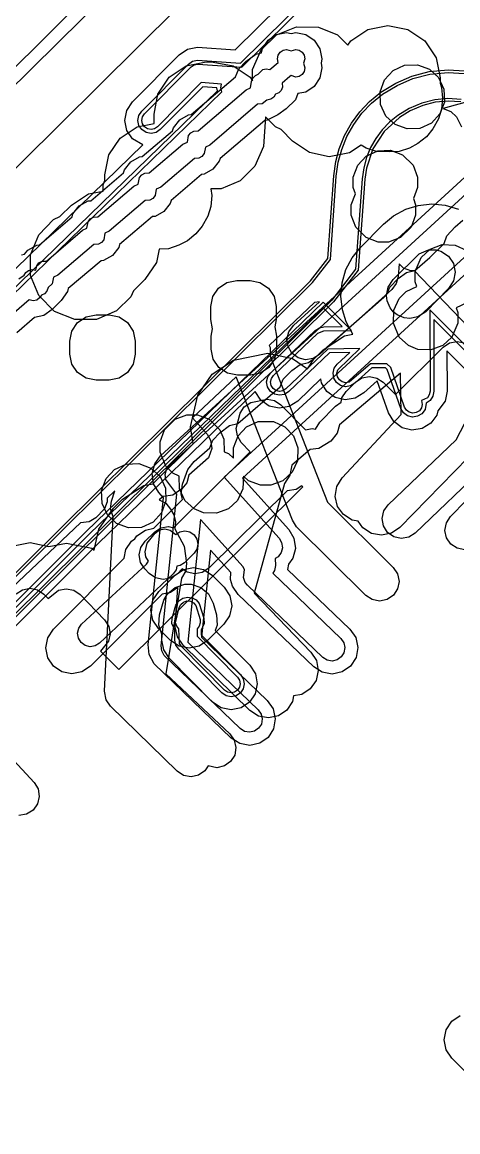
# Model space of a CAD drawing. Header units: metres. Extents: x -2677 to -840, y 169 to 1487.
# Drawn here: x -1845.4 to -1812.1, y 1176.5 to 1261.4 of the extents above; entities that cross this region are included whole.
import ezdxf

# ---------------------------------------------------------------- set-up
doc = ezdxf.new("R2010")
doc.units = ezdxf.units.M
doc.layers.add('AI_GREENING_EXCLUSIONS', color=1, linetype='Continuous')

msp = doc.modelspace()

# ---------------------------------------------------------------- linework, layer by layer
at = {"layer": 'AI_GREENING_EXCLUSIONS'}
for points in [[(-1849.848, 1238.797), (-1836.204, 1252.045), (-1836.991, 1252.502), (-1837.427, 1253.149), (-1837.583, 1253.914), (-1837.434, 1254.68), (-1837.004, 1255.331), (-1833.431, 1258.935), (-1832.785, 1259.371), (-1832.02, 1259.527), (-1829.131, 1259.32), (-1810.391, 1277.81)], [(-1849.143, 1238.088), (-1830.505, 1256.184), (-1830.55, 1256.417), (-1831.625, 1256.496), (-1834.873, 1253.219), (-1835.196, 1253.001), (-1835.579, 1252.923), (-1835.962, 1252.997), (-1836.287, 1253.212), (-1836.505, 1253.536), (-1836.583, 1253.918), (-1836.509, 1254.301), (-1836.293, 1254.627), (-1832.721, 1258.231), (-1832.398, 1258.449), (-1832.015, 1258.527), (-1828.745, 1258.289), (-1809.507, 1277.277)], [(-1848.931, 1237.875), (-1830.164, 1256.097), (-1830.251, 1256.419), (-1830.192, 1256.691), (-1831.741, 1256.805), (-1835.086, 1253.43), (-1835.312, 1253.277), (-1835.58, 1253.223), (-1835.848, 1253.275), (-1836.076, 1253.426), (-1836.229, 1253.652), (-1836.283, 1253.92), (-1836.231, 1254.188), (-1836.08, 1254.415), (-1832.508, 1258.019), (-1832.282, 1258.172), (-1832.014, 1258.227), (-1828.629, 1257.98), (-1809.207, 1277.151)], [(-1785.633, 1265.888), (-1828.58, 1226.526), (-1825.041, 1222.59), (-1824.642, 1221.919), (-1824.531, 1221.147), (-1824.724, 1220.391), (-1825.069, 1219.929), (-1825.126, 1219.529), (-1820.366, 1214.97), (-1819.918, 1214.331), (-1819.749, 1213.569), (-1819.885, 1212.801), (-1820.304, 1212.142), (-1820.944, 1211.695), (-1821.706, 1211.526), (-1822.474, 1211.662), (-1823.132, 1212.081), (-1828.904, 1217.609), (-1829.352, 1218.248), (-1829.501, 1218.77), (-1829.472, 1219.292), (-1831.024, 1221.018), (-1831.713, 1214.347), (-1826.682, 1209.508), (-1826.236, 1208.867), (-1826.069, 1208.105), (-1826.206, 1207.337), (-1826.627, 1206.68), (-1827.268, 1206.234), (-1828.03, 1206.067), (-1828.798, 1206.204), (-1829.455, 1206.625), (-1835.355, 1212.321), (-1835.719, 1213.011), (-1835.792, 1213.788), (-1834.631, 1225.03), (-1834.988, 1225.427), (-1834.988, 1225.427), (-1835.386, 1226.098), (-1835.498, 1226.87), (-1835.305, 1227.626), (-1834.852, 1228.238), (-1791.92, 1267.586)], [(-1786.309, 1266.625), (-1829.986, 1226.594), (-1825.785, 1221.921), (-1825.585, 1221.586), (-1825.53, 1221.2), (-1825.626, 1220.822), (-1825.86, 1220.509), (-1826.078, 1220.379), (-1826.067, 1219.838), (-1826.136, 1219.454), (-1826.271, 1219.241), (-1821.057, 1214.248), (-1820.833, 1213.928), (-1820.749, 1213.547), (-1820.817, 1213.163), (-1821.027, 1212.834), (-1821.346, 1212.61), (-1821.727, 1212.526), (-1822.112, 1212.594), (-1822.441, 1212.804), (-1828.212, 1218.331), (-1828.381, 1218.544), (-1828.511, 1218.912), (-1828.435, 1219.515), (-1828.52, 1219.729), (-1831.787, 1223.363), (-1832.758, 1213.964), (-1827.375, 1208.787), (-1827.152, 1208.467), (-1827.069, 1208.086), (-1827.137, 1207.702), (-1827.348, 1207.373), (-1827.668, 1207.15), (-1828.049, 1207.066), (-1828.433, 1207.135), (-1828.762, 1207.346), (-1834.579, 1212.951), (-1834.761, 1213.296), (-1834.798, 1213.685), (-1833.598, 1225.292), (-1834.44, 1226.422), (-1834.44, 1226.422), (-1834.499, 1226.807), (-1834.403, 1227.195), (-1834.176, 1227.501), (-1790.51, 1267.522)], [(-1925.245, 1177.19), (-1895.731, 1206.582), (-1847.643, 1254.21), (-1847.816, 1254.472), (-1847.966, 1255.238), (-1847.81, 1256.003), (-1847.374, 1256.65), (-1838.339, 1265.617)], [(-1924.54, 1176.48), (-1895.03, 1205.869), (-1846.338, 1254.095), (-1846.891, 1254.851), (-1846.966, 1255.234), (-1846.888, 1255.616), (-1846.67, 1255.94), (-1836.932, 1265.604)], [(-1854.409, 1241.886), (-1833.608, 1262.474)], [(-1845.499, 1243.616), (-1845.26, 1243.673), (-1845.011, 1243.989), (-1844.331, 1244.372), (-1844.13, 1244.396), (-1841.619, 1246.532), (-1841.558, 1246.749), (-1841.077, 1247.363), (-1840.396, 1247.745), (-1840.195, 1247.769), (-1837.685, 1249.905), (-1837.624, 1250.122), (-1837.142, 1250.736), (-1836.462, 1251.118), (-1836.26, 1251.143), (-1833.93, 1253.124), (-1833.869, 1253.341), (-1833.387, 1253.955), (-1832.707, 1254.337), (-1832.506, 1254.361), (-1829.111, 1257.262), (-1828.87, 1257.864), (-1828.325, 1258.423), (-1827.573, 1258.984), (-1827.118, 1259.092), (-1827.056, 1259.404), (-1826.622, 1260.053), (-1825.973, 1260.487), (-1825.208, 1260.639), (-1824.855, 1260.569), (-1824.502, 1260.639), (-1823.736, 1260.487), (-1823.088, 1260.053), (-1822.654, 1259.404), (-1822.502, 1258.639), (-1822.572, 1258.288), (-1822.501, 1257.932), (-1822.653, 1257.167), (-1823.087, 1256.518), (-1823.735, 1256.084), (-1824.348, 1255.962), (-1824.532, 1255.502), (-1825.235, 1254.807), (-1825.868, 1254.349), (-1826.682, 1253.937), (-1826.883, 1253.913), (-1830.299, 1251.001), (-1830.359, 1250.784), (-1830.841, 1250.17), (-1831.521, 1249.788), (-1831.723, 1249.764), (-1834.053, 1247.782), (-1834.114, 1247.565), (-1834.596, 1246.952), (-1835.276, 1246.569), (-1835.477, 1246.545), (-1837.988, 1244.409), (-1838.048, 1244.192), (-1838.53, 1243.578), (-1839.211, 1243.196), (-1839.412, 1243.172), (-1841.922, 1241.036), (-1841.983, 1240.819), (-1842.458, 1240.134), (-1843.161, 1239.439), (-1843.793, 1238.981), (-1844.495, 1238.814), (-1845.857, 1237.663)], [(-1845.706, 1241.788), (-1845.3, 1242.075), (-1845.178, 1242.274), (-1844.957, 1242.434), (-1844.691, 1242.498), (-1844.413, 1242.45), (-1844.334, 1242.788), (-1844.165, 1243.002), (-1843.927, 1243.136), (-1843.586, 1243.149), (-1840.828, 1245.514), (-1840.491, 1245.66), (-1840.399, 1246.161), (-1840.23, 1246.376), (-1839.992, 1246.51), (-1839.652, 1246.523), (-1836.894, 1248.887), (-1836.556, 1249.033), (-1836.464, 1249.534), (-1836.296, 1249.749), (-1836.058, 1249.883), (-1835.717, 1249.896), (-1833.139, 1252.106), (-1832.802, 1252.252), (-1832.71, 1252.753), (-1832.541, 1252.968), (-1832.303, 1253.101), (-1831.963, 1253.115), (-1828.3, 1256.255), (-1827.962, 1256.401), (-1827.881, 1256.902), (-1827.78, 1257.156), (-1827.589, 1257.351), (-1827.374, 1257.443), (-1827.031, 1257.802), (-1826.765, 1257.866), (-1826.481, 1257.814), (-1825.846, 1258.358), (-1825.908, 1258.639), (-1825.855, 1258.907), (-1825.703, 1259.134), (-1825.476, 1259.286), (-1825.208, 1259.339), (-1824.855, 1259.229), (-1824.502, 1259.339), (-1824.234, 1259.286), (-1824.007, 1259.134), (-1823.855, 1258.907), (-1823.802, 1258.639), (-1823.912, 1258.286), (-1823.801, 1257.932), (-1823.854, 1257.664), (-1824.006, 1257.437), (-1824.233, 1257.285), (-1824.501, 1257.232), (-1824.855, 1257.343), (-1824.948, 1257.284), (-1825.541, 1256.776), (-1825.521, 1256.464), (-1825.622, 1256.21), (-1825.813, 1256.014), (-1826.052, 1255.912), (-1826.188, 1255.691), (-1826.41, 1255.531), (-1826.716, 1255.474), (-1827.086, 1255.173), (-1827.426, 1255.159), (-1831.089, 1252.019), (-1831.427, 1251.873), (-1831.519, 1251.372), (-1831.687, 1251.157), (-1831.926, 1251.023), (-1832.266, 1251.01), (-1834.844, 1248.8), (-1835.181, 1248.655), (-1835.273, 1248.153), (-1835.442, 1247.939), (-1835.68, 1247.805), (-1836.021, 1247.792), (-1838.778, 1245.427), (-1839.116, 1245.281), (-1839.208, 1244.78), (-1839.377, 1244.565), (-1839.615, 1244.432), (-1839.955, 1244.418), (-1842.713, 1242.054), (-1843.051, 1241.908), (-1843.143, 1241.407), (-1843.447, 1241.116), (-1843.548, 1240.842), (-1843.739, 1240.646), (-1843.978, 1240.544), (-1844.114, 1240.323), (-1844.335, 1240.163), (-1844.601, 1240.099), (-1844.913, 1240.168), (-1846.648, 1238.681)], [(-1880.732, 1184.831), (-1823.372, 1241.642), (-1822.051, 1243.331), (-1821.6, 1249.662), (-1821.445, 1250.764), (-1821.183, 1251.741), (-1820.774, 1252.754), (-1820.245, 1253.704), (-1819.601, 1254.58), (-1818.85, 1255.372), (-1817.999, 1256.068), (-1816.846, 1256.77), (-1815.617, 1257.306), (-1814.29, 1257.654), (-1812.831, 1257.79), (-1811.594, 1257.712)], [(-1880.592, 1184.687), (-1823.222, 1241.509), (-1821.856, 1243.256), (-1821.402, 1249.635), (-1821.251, 1250.712), (-1820.989, 1251.689), (-1820.589, 1252.678), (-1820.07, 1253.605), (-1819.44, 1254.461), (-1818.706, 1255.233), (-1817.873, 1255.913), (-1816.752, 1256.594), (-1815.537, 1257.123), (-1814.24, 1257.461), (-1812.844, 1257.59), (-1811.606, 1257.512)], [(-1808.518, 1256.126), (-1813.217, 1254.831), (-1812.628, 1254.589), (-1812.212, 1254.177), (-1811.814, 1253.43)], [(-1811.847, 1255.527), (-1812.853, 1255.59), (-1813.861, 1255.496), (-1814.853, 1255.243), (-1815.83, 1254.819), (-1816.69, 1254.3), (-1817.328, 1253.783), (-1817.892, 1253.194), (-1818.376, 1252.542), (-1818.775, 1251.834), (-1819.084, 1251.08), (-1819.297, 1250.286), (-1819.411, 1249.446), (-1819.926, 1242.513), (-1821.747, 1240.155), (-1879.188, 1183.264)], [(-1811.876, 1255.328), (-1812.85, 1255.389), (-1813.827, 1255.299), (-1814.788, 1255.053), (-1815.743, 1254.639), (-1816.574, 1254.137), (-1817.739, 1253.065), (-1818.595, 1251.747), (-1819.101, 1250.247), (-1819.212, 1249.425), (-1819.739, 1242.441), (-1821.606, 1240.013), (-1879.047, 1183.121)], [(-1846.749, 1221.22), (-1844.834, 1221.593), (-1843.4, 1221.302), (-1842.047, 1221.56), (-1840.125, 1221.157), (-1839.924, 1221.018), (-1839.576, 1222.622), (-1838.469, 1224.221), (-1837.759, 1224.909), (-1836.122, 1225.966), (-1835.449, 1226.089), (-1832.355, 1229.146), (-1832.566, 1230.445), (-1831.996, 1232.87), (-1830.902, 1234.486), (-1829.274, 1235.56), (-1826.643, 1236.084), (-1824.758, 1235.683), (-1823.609, 1234.901), (-1823.11, 1235.643), (-1822.397, 1236.352), (-1820.771, 1237.431), (-1820.145, 1237.554), (-1820.654, 1238.496), (-1820.936, 1239.413), (-1821.054, 1240.451), (-1820.956, 1241.489), (-1820.661, 1242.494), (-1820.181, 1243.392), (-1819.564, 1244.162), (-1817.787, 1245.967), (-1817.021, 1246.604), (-1816.086, 1247.119), (-1815.136, 1247.412), (-1814.095, 1247.53), (-1813.06, 1247.432), (-1812.043, 1247.13)], [(-1811.311, 1228.102), (-1816.533, 1222.751), (-1817.177, 1222.31), (-1817.94, 1222.148), (-1818.708, 1222.291), (-1819.362, 1222.717), (-1819.721, 1223.241), (-1820.197, 1223.319), (-1820.86, 1223.731), (-1821.315, 1224.364), (-1821.493, 1225.124), (-1821.367, 1225.894), (-1820.956, 1226.557), (-1816.43, 1231.402), (-1816.49, 1234.554), (-1821.165, 1230.596), (-1821.346, 1229.967), (-1821.832, 1229.357), (-1822.74, 1228.786), (-1823.392, 1228.712), (-1824.801, 1227.519), (-1824.951, 1226.749), (-1825.368, 1226.123), (-1827.685, 1217.721), (-1823.342, 1213.215), (-1822.92, 1212.558), (-1822.782, 1211.79), (-1822.949, 1211.028), (-1823.394, 1210.387), (-1824.051, 1209.966), (-1824.679, 1209.852), (-1824.759, 1209.427), (-1825.185, 1208.773), (-1825.829, 1208.332), (-1826.592, 1208.171), (-1827.359, 1208.315), (-1828.013, 1208.741), (-1833.122, 1213.734), (-1833.563, 1214.378), (-1833.724, 1215.142), (-1833.527, 1218.154), (-1834.092, 1217.775), (-1834.735, 1217.645), (-1840.225, 1212.133), (-1840.873, 1211.698), (-1840.873, 1211.698), (-1841.638, 1211.545), (-1842.403, 1211.695), (-1843.053, 1212.127), (-1843.488, 1212.775), (-1843.642, 1213.54), (-1843.491, 1214.306), (-1843.059, 1214.956), (-1837.631, 1220.406), (-1837.505, 1221.053), (-1837.074, 1221.703), (-1836.821, 1221.874), (-1836.663, 1222.114), (-1836.017, 1222.551), (-1835.36, 1222.686), (-1833.174, 1224.881), (-1833.282, 1225.304), (-1833.172, 1226.077), (-1832.763, 1227.191), (-1832.292, 1227.8), (-1831.093, 1228.838), (-1830.862, 1229.426), (-1830.32, 1229.987), (-1829.57, 1230.552), (-1828.935, 1230.706), (-1825.696, 1233.51), (-1825.464, 1234.098), (-1824.802, 1234.763), (-1824.172, 1235.224), (-1823.537, 1235.378), (-1823.179, 1235.623), (-1817.547, 1240.563), (-1817.316, 1241.151), (-1816.654, 1241.817), (-1816.024, 1242.277), (-1815.389, 1242.432), (-1814.241, 1243.425), (-1813.142, 1244.481), (-1812.941, 1245.08), (-1812.315, 1245.779), (-1811.709, 1246.271)], [(-1811.421, 1239.935), (-1812.221, 1239.56), (-1812.111, 1239.195), (-1812.111, 1238.403), (-1812.559, 1237.327), (-1813.258, 1236.68), (-1814.175, 1236.339), (-1815.161, 1236.378), (-1815.884, 1236.68), (-1816.583, 1237.327), (-1817.031, 1238.403), (-1816.992, 1239.389), (-1816.583, 1240.271), (-1816.043, 1240.811), (-1815.243, 1241.186), (-1815.353, 1241.551), (-1815.353, 1242.343), (-1814.905, 1243.419), (-1814.206, 1244.066), (-1813.289, 1244.407), (-1813.289, 1244.407), (-1812.303, 1244.368), (-1811.421, 1243.959)], [(-1809.987, 1227.466), (-1815.356, 1222.324), (-1815.849, 1222.009), (-1816.426, 1221.907), (-1816.997, 1222.034), (-1817.477, 1222.369), (-1817.791, 1222.863), (-1817.893, 1223.439), (-1817.767, 1224.011), (-1817.431, 1224.49), (-1812.239, 1229.463), (-1808.978, 1235.677), (-1815.418, 1242.408), (-1815.707, 1242.4), (-1816.253, 1242.609), (-1816.599, 1242.936), (-1816.668, 1241.968), (-1816.809, 1241.429), (-1817.159, 1240.96), (-1822.679, 1235.98), (-1823.181, 1235.68), (-1823.761, 1235.596), (-1824.328, 1235.739), (-1824.797, 1236.089), (-1825.097, 1236.592), (-1825.182, 1237.171), (-1825.038, 1237.738), (-1824.688, 1238.207), (-1822.687, 1240.013), (-1823.071, 1239.978), (-1826.536, 1236.678), (-1826.463, 1236.528), (-1826.459, 1235.863), (-1822.081, 1224.688), (-1817.037, 1219.676), (-1816.71, 1219.19), (-1816.594, 1218.617), (-1816.707, 1218.042), (-1817.03, 1217.554), (-1817.516, 1217.228), (-1818.089, 1217.112), (-1818.664, 1217.224), (-1819.152, 1217.548), (-1824.444, 1222.806), (-1824.76, 1223.299), (-1829.065, 1234.289), (-1832.416, 1231.138), (-1831.285, 1229.884), (-1831.022, 1229.424), (-1830.941, 1228.789), (-1831.191, 1228.083), (-1832.691, 1226.75), (-1832.852, 1226.154), (-1833.218, 1225.698), (-1833.921, 1225.225), (-1834.646, 1225.112), (-1834.954, 1224.854), (-1834.46, 1224.601), (-1834.081, 1224.155), (-1833.849, 1223.717), (-1833.722, 1223.193), (-1833.773, 1222.643), (-1833.051, 1221.308), (-1832.866, 1220.025), (-1832.918, 1219.442), (-1833.254, 1218.868), (-1834.453, 1211.55), (-1829.556, 1206.949), (-1829.216, 1206.472), (-1829.084, 1205.902), (-1829.18, 1205.325), (-1829.49, 1204.828), (-1829.966, 1204.488), (-1830.536, 1204.356), (-1831.206, 1204.51), (-1831.466, 1204.111), (-1831.949, 1203.78), (-1832.521, 1203.659), (-1833.097, 1203.766), (-1833.587, 1204.086), (-1838.692, 1209.072), (-1839.023, 1209.555), (-1839.143, 1210.219), (-1838.485, 1223.551), (-1838.693, 1224.183), (-1838.621, 1224.764), (-1838.361, 1225.548), (-1838.94, 1225.003), (-1838.935, 1224.715), (-1839.151, 1224.17), (-1839.82, 1223.48), (-1840.317, 1223.17), (-1840.973, 1223.092), (-1851.455, 1213.234)], [(-1803.102, 1228.254), (-1814.254, 1239.42), (-1814.228, 1233.173), (-1814.281, 1232.905), (-1814.432, 1232.677), (-1814.874, 1232.481), (-1814.818, 1232.168), (-1814.884, 1231.903), (-1815.046, 1231.683), (-1815.28, 1231.542), (-1815.55, 1231.501), (-1815.815, 1231.567), (-1816.035, 1231.729), (-1816.176, 1231.963), (-1817.226, 1235.003), (-1817.528, 1235.282), (-1818.79, 1235.282), (-1820.412, 1233.864), (-1820.681, 1233.822), (-1820.947, 1233.887), (-1821.167, 1234.048), (-1821.309, 1234.281), (-1821.351, 1234.551), (-1821.287, 1234.817), (-1819.595, 1236.444), (-1822.053, 1236.41), (-1825.253, 1233.364), (-1825.483, 1233.218), (-1825.753, 1233.172), (-1826.019, 1233.232), (-1826.242, 1233.389), (-1826.388, 1233.62), (-1826.435, 1233.889), (-1826.375, 1234.155), (-1826.218, 1234.378), (-1822.819, 1237.613), (-1822.346, 1237.806), (-1820.233, 1237.835), (-1822.419, 1239.986), (-1840.541, 1222.444), (-1856.244, 1206.768)], [(-1803.525, 1228.253), (-1813.943, 1238.684), (-1813.928, 1233.174), (-1814.003, 1232.791), (-1814.219, 1232.466), (-1814.534, 1232.254), (-1814.612, 1231.776), (-1814.844, 1231.462), (-1815.178, 1231.26), (-1815.564, 1231.202), (-1815.942, 1231.296), (-1816.257, 1231.527), (-1816.458, 1231.861), (-1817.501, 1234.848), (-1817.645, 1234.982), (-1818.674, 1234.982), (-1819.975, 1233.785), (-1820.309, 1233.583), (-1820.694, 1233.523), (-1821.073, 1233.615), (-1821.388, 1233.845), (-1821.591, 1234.178), (-1821.651, 1234.564), (-1821.559, 1234.943), (-1821.329, 1235.258), (-1820.377, 1236.133), (-1821.931, 1236.111), (-1825.046, 1233.147), (-1825.375, 1232.938), (-1825.76, 1232.872), (-1826.141, 1232.957), (-1826.46, 1233.182), (-1826.668, 1233.512), (-1826.735, 1233.896), (-1826.649, 1234.277), (-1826.425, 1234.596), (-1823.026, 1237.83), (-1822.696, 1238.039), (-1822.351, 1238.106), (-1820.956, 1238.125), (-1822.42, 1239.566), (-1840.331, 1222.23), (-1855.901, 1206.687)], [(-1845.911, 1217.658), (-1845.423, 1217.981), (-1844.848, 1218.093), (-1844.275, 1217.977), (-1843.789, 1217.649), (-1843.46, 1217.317), (-1842.658, 1217.95), (-1842.079, 1218.06), (-1841.503, 1217.939), (-1841.017, 1217.605), (-1839.134, 1215.667), (-1838.818, 1215.18), (-1838.71, 1214.608), (-1838.828, 1214.039), (-1839.443, 1213.27), (-1838.051, 1211.866), (-1823.966, 1225.87), (-1824.053, 1225.928), (-1824.466, 1225.653), (-1825.168, 1225.564), (-1831.171, 1219.634), (-1831.659, 1219.312), (-1832.234, 1219.202), (-1832.807, 1219.319), (-1833.19, 1219.578), (-1833.595, 1219.186), (-1834.086, 1218.87), (-1834.663, 1218.765), (-1835.235, 1218.889), (-1835.715, 1219.222), (-1836.069, 1219.587), (-1836.385, 1220.078), (-1836.49, 1220.655), (-1836.366, 1221.227), (-1836.034, 1221.707), (-1835.324, 1222.395), (-1834.832, 1222.712), (-1834.257, 1222.817), (-1833.866, 1222.733), (-1827.997, 1228.531), (-1828.672, 1229.263), (-1828.975, 1229.758), (-1829.068, 1230.33), (-1828.771, 1231.511), (-1828.443, 1231.996), (-1827.954, 1232.318), (-1826.698, 1232.585), (-1826.133, 1232.464), (-1825.655, 1232.139), (-1823.754, 1230.215), (-1823.244, 1230.315), (-1823, 1230.266), (-1822.672, 1230.805), (-1821.467, 1232.039), (-1821.038, 1232.333), (-1820.969, 1232.675), (-1820.643, 1233.161), (-1819.929, 1233.87), (-1819.441, 1234.194), (-1818.867, 1234.307), (-1818.293, 1234.191), (-1817.808, 1233.864), (-1816.871, 1232.922), (-1813.213, 1236.56), (-1812.726, 1236.883), (-1812.152, 1236.996), (-1811.578, 1236.88)], [(-1804.936, 1228.25), (-1812.937, 1236.261), (-1812.928, 1233.176), (-1813.078, 1232.411), (-1813.625, 1231.683), (-1813.707, 1231.351), (-1814.17, 1230.723), (-1814.838, 1230.319), (-1815.61, 1230.203), (-1816.368, 1230.39), (-1816.996, 1230.854), (-1817.399, 1231.522), (-1818.286, 1233.98), (-1819.299, 1233.049), (-1819.965, 1232.643), (-1820.736, 1232.523), (-1821.495, 1232.708), (-1822.125, 1233.168), (-1822.53, 1233.835), (-1822.574, 1234.119), (-1824.356, 1232.423), (-1825.016, 1232.005), (-1825.785, 1231.872), (-1826.546, 1232.043), (-1827.184, 1232.493), (-1827.602, 1233.159), (-1839.63, 1221.517), (-1854.883, 1206.29)], [(-1811.57, 1221.044), (-1812.145, 1221.152), (-1812.635, 1221.472), (-1812.966, 1221.955), (-1813.086, 1222.528), (-1812.978, 1223.103), (-1812.658, 1223.593), (-1807.859, 1228.494)], [(-1849.533, 1208.609), (-1844.536, 1203.226), (-1844.229, 1202.727), (-1844.136, 1202.149), (-1844.272, 1201.58), (-1844.615, 1201.106), (-1845.113, 1200.799), (-1845.691, 1200.706)], [(-1807.489, 1177.049), (-1812.56, 1182.11), (-1812.994, 1182.759), (-1813.147, 1183.524), (-1812.995, 1184.289), (-1812.562, 1184.939), (-1811.914, 1185.373)]]:
    msp.add_lwpolyline(points, dxfattribs=at)
for points in [[(-1839.238, 1248.98), (-1839.117, 1249.309), (-1839.117, 1249.735), (-1838.813, 1251.266), (-1837.945, 1252.563), (-1836.648, 1253.431), (-1835.356, 1253.687), (-1835.356, 1254.39), (-1835.052, 1255.921), (-1834.184, 1257.218), (-1832.887, 1258.085), (-1831.356, 1258.39), (-1830.834, 1258.385), (-1829.303, 1258.08), (-1828.006, 1257.213), (-1827.826, 1256.944), (-1827.806, 1257.802), (-1827.148, 1259.326), (-1825.988, 1260.46), (-1824.447, 1261.084), (-1822.766, 1261.064), (-1821.322, 1260.46), (-1820.515, 1259.679), (-1820.292, 1260.011), (-1818.995, 1260.879), (-1817.464, 1261.183), (-1815.933, 1260.879), (-1814.636, 1260.011), (-1813.768, 1258.714), (-1813.464, 1257.183), (-1813.464, 1256.757), (-1813.343, 1256.428), (-1813.27, 1255.616), (-1813.359, 1254.767), (-1813.591, 1254.025), (-1814.006, 1253.258), (-1814.507, 1252.668), (-1815.15, 1252.135), (-1815.804, 1251.8), (-1816.595, 1251.531), (-1817.335, 1251.496), (-1818.333, 1251.531), (-1819.128, 1251.8), (-1819.496, 1252.017), (-1820.403, 1251.422), (-1821.936, 1251.13), (-1823.464, 1251.448), (-1824.755, 1252.326), (-1825.63, 1253.216), (-1826.068, 1253.42), (-1826.834, 1254.186), (-1826.981, 1251.917), (-1827.628, 1250.409), (-1828.772, 1249.286), (-1830.217, 1248.682), (-1830.996, 1248.666), (-1830.923, 1248.168), (-1831.012, 1247.319), (-1831.244, 1246.577), (-1831.659, 1245.81), (-1832.16, 1245.22), (-1832.803, 1244.687), (-1833.457, 1244.352), (-1834.248, 1244.083), (-1834.961, 1244.053), (-1835.17, 1243.033), (-1836.046, 1241.741), (-1836.935, 1240.862), (-1837.142, 1240.417), (-1838.222, 1239.337), (-1839.746, 1238.679), (-1841.427, 1238.659), (-1842.968, 1239.283), (-1844.182, 1240.497), (-1844.806, 1242.039), (-1844.806, 1243.622), (-1844.182, 1245.164), (-1843.048, 1246.324), (-1842.565, 1246.546), (-1841.667, 1247.433), (-1840.364, 1248.292), (-1839.248, 1248.507), (-1839.238, 1248.98)], [(-1813.13, 1255.322), (-1813.471, 1254.405), (-1814.118, 1253.706), (-1815, 1253.297), (-1815.986, 1253.258), (-1816.903, 1253.599), (-1817.602, 1254.246), (-1818.011, 1255.128), (-1818.05, 1256.114), (-1817.709, 1257.031), (-1817.062, 1257.73), (-1816.18, 1258.139), (-1815.194, 1258.178), (-1814.277, 1257.837), (-1813.578, 1257.19), (-1813.169, 1256.308), (-1813.13, 1255.322)], [(-1816.33, 1251.29), (-1815.524, 1250.484), (-1815.183, 1249.567), (-1815.183, 1248.775), (-1815.493, 1247.934), (-1815.334, 1247.453), (-1815.334, 1246.661), (-1815.675, 1245.744), (-1816.481, 1244.938), (-1817.398, 1244.597), (-1818.19, 1244.597), (-1819.107, 1244.938), (-1819.913, 1245.744), (-1820.254, 1246.661), (-1820.254, 1247.453), (-1819.944, 1248.294), (-1820.103, 1248.775), (-1820.103, 1249.567), (-1819.762, 1250.484), (-1819.115, 1251.183), (-1818.233, 1251.592), (-1817.247, 1251.631), (-1816.33, 1251.29)], [(-1817.051, 1241.729), (-1815.064, 1243.702), (-1814.346, 1244.001), (-1813.752, 1244.001), (-1813.398, 1243.906), (-1812.805, 1243.511), (-1812.432, 1242.951), (-1812.299, 1242.286), (-1812.425, 1241.631), (-1812.803, 1241.052), (-1814.559, 1239.271), (-1815.162, 1238.877), (-1815.77, 1238.751), (-1816.199, 1238.799), (-1816.741, 1239.026), (-1817.039, 1239.259), (-1817.279, 1239.564), (-1817.506, 1240.106), (-1817.553, 1240.519), (-1817.433, 1241.14), (-1817.051, 1241.729)], [(-1826.008, 1238.66), (-1826.118, 1238.109), (-1825.977, 1237.401), (-1825.977, 1236.401), (-1826.129, 1235.635), (-1826.563, 1234.987), (-1827.211, 1234.553), (-1827.977, 1234.401), (-1828.977, 1234.401), (-1829.742, 1234.553), (-1830.391, 1234.987), (-1830.825, 1235.635), (-1830.977, 1236.401), (-1830.977, 1237.401), (-1830.867, 1237.952), (-1831.008, 1238.66), (-1831.008, 1239.66), (-1830.856, 1240.425), (-1830.422, 1241.074), (-1829.773, 1241.508), (-1829.008, 1241.66), (-1828.008, 1241.66), (-1827.243, 1241.508), (-1826.594, 1241.074), (-1826.16, 1240.425), (-1826.008, 1239.66), (-1826.008, 1238.66)], [(-1838.03, 1234.173), (-1838.795, 1234.021), (-1839.795, 1234.021), (-1840.56, 1234.173), (-1841.209, 1234.607), (-1841.643, 1235.256), (-1841.795, 1236.021), (-1841.795, 1237.021), (-1841.643, 1237.786), (-1841.209, 1238.435), (-1840.56, 1238.869), (-1839.795, 1239.021), (-1838.795, 1239.021), (-1838.03, 1238.869), (-1837.381, 1238.435), (-1836.947, 1237.786), (-1836.795, 1237.021), (-1836.795, 1236.021), (-1836.947, 1235.256), (-1837.381, 1234.607), (-1838.03, 1234.173)], [(-1832.831, 1231.381), (-1832.039, 1231.381), (-1831.122, 1231.04), (-1830.316, 1230.234), (-1830.014, 1229.511), (-1829.975, 1228.544), (-1829.663, 1228.414), (-1829.262, 1228.065), (-1829.262, 1228.841), (-1828.921, 1229.758), (-1828.274, 1230.457), (-1827.392, 1230.866), (-1826.212, 1230.866), (-1825.33, 1230.457), (-1824.683, 1229.758), (-1824.342, 1228.841), (-1824.381, 1227.855), (-1824.79, 1226.973), (-1825.489, 1226.326), (-1826.406, 1225.985), (-1827.198, 1225.985), (-1828.115, 1226.326), (-1828.516, 1226.675), (-1828.555, 1225.705), (-1828.964, 1224.823), (-1829.663, 1224.176), (-1830.58, 1223.835), (-1831.566, 1223.874), (-1832.289, 1224.176), (-1832.988, 1224.823), (-1833.397, 1225.705), (-1833.436, 1226.672), (-1833.907, 1226.909), (-1834.447, 1227.449), (-1834.895, 1228.525), (-1834.895, 1229.317), (-1834.554, 1230.234), (-1833.748, 1231.04), (-1832.831, 1231.381)], [(-1834.443, 1224.782), (-1834.784, 1223.865), (-1835.431, 1223.166), (-1836.313, 1222.757), (-1837.299, 1222.718), (-1838.216, 1223.059), (-1838.915, 1223.706), (-1839.324, 1224.588), (-1839.363, 1225.574), (-1839.022, 1226.491), (-1838.375, 1227.19), (-1837.493, 1227.599), (-1836.507, 1227.638), (-1835.59, 1227.297), (-1834.891, 1226.65), (-1834.482, 1225.768), (-1834.443, 1224.782)], [(-1834.117, 1222.553), (-1833.689, 1222.201), (-1833.376, 1222.408), (-1832.993, 1222.483), (-1832.611, 1222.405), (-1832.287, 1222.187), (-1832.072, 1221.862), (-1831.997, 1221.479), (-1832.075, 1221.097), (-1832.293, 1220.773), (-1833.025, 1220.047), (-1833.361, 1219.827), (-1833.601, 1219.785), (-1833.663, 1219.517), (-1833.889, 1219.199), (-1839.525, 1213.894), (-1839.855, 1213.687), (-1840.24, 1213.622), (-1840.62, 1213.71), (-1840.938, 1213.937), (-1841.145, 1214.267), (-1841.21, 1214.652), (-1841.122, 1215.032), (-1840.895, 1215.35), (-1835.939, 1219.948), (-1835.787, 1220.159), (-1835.986, 1220.492), (-1836.042, 1220.878), (-1835.872, 1221.537), (-1835.262, 1222.315), (-1834.926, 1222.556), (-1834.521, 1222.64), (-1834.117, 1222.553)], [(-1829.565, 1215.988), (-1829.999, 1215.34), (-1831.258, 1214.086), (-1831.907, 1213.654), (-1832.673, 1213.503), (-1833.438, 1213.656), (-1834.086, 1214.091), (-1835.004, 1215.012), (-1835.436, 1215.661), (-1835.587, 1216.427), (-1835.434, 1217.192), (-1834.999, 1217.84), (-1833.741, 1219.094), (-1833.091, 1219.527), (-1832.326, 1219.678), (-1831.56, 1219.524), (-1830.912, 1219.09), (-1829.995, 1218.169), (-1829.562, 1217.519), (-1829.411, 1216.754), (-1829.565, 1215.988)], [(-1833.741, 1218.166), (-1833, 1218.41), (-1832.514, 1218.41), (-1831.773, 1218.166), (-1831.182, 1217.657), (-1830.83, 1216.96), (-1830.58, 1216.06), (-1830.522, 1215.282), (-1830.662, 1214.857), (-1828.029, 1212.195), (-1827.599, 1211.544), (-1827.451, 1210.778), (-1827.607, 1210.013), (-1828.044, 1209.367), (-1828.695, 1208.937), (-1829.461, 1208.789), (-1830.226, 1208.945), (-1830.872, 1209.382), (-1834.179, 1212.724), (-1834.609, 1213.375), (-1834.757, 1214.13), (-1834.757, 1214.568), (-1834.992, 1215.282), (-1834.934, 1216.06), (-1834.605, 1217.19), (-1834.333, 1217.657), (-1833.741, 1218.166)], [(-1832.757, 1217.425), (-1832.375, 1217.349), (-1832.141, 1217.213), (-1831.887, 1216.917), (-1831.544, 1215.793), (-1831.515, 1215.404), (-1831.757, 1214.893), (-1831.757, 1214.541), (-1828.74, 1211.492), (-1828.525, 1211.166), (-1828.451, 1210.783), (-1828.529, 1210.401), (-1828.747, 1210.078), (-1829.073, 1209.863), (-1829.456, 1209.789), (-1829.838, 1209.867), (-1830.161, 1210.085), (-1833.468, 1213.427), (-1833.681, 1213.748), (-1833.757, 1214.13), (-1833.757, 1214.893), (-1834, 1215.404), (-1833.971, 1215.793), (-1833.681, 1216.808), (-1833.464, 1217.132), (-1833.14, 1217.349), (-1832.757, 1217.425)], [(-1832.57, 1217.1), (-1832.326, 1216.977), (-1832.148, 1216.77), (-1831.833, 1215.712), (-1831.812, 1215.44), (-1831.898, 1215.181), (-1832.057, 1214.996), (-1832.057, 1214.418), (-1828.953, 1211.281), (-1828.803, 1211.053), (-1828.751, 1210.785), (-1828.805, 1210.517), (-1828.958, 1210.291), (-1829.186, 1210.14), (-1829.454, 1210.089), (-1829.722, 1210.143), (-1829.948, 1210.296), (-1833.255, 1213.638), (-1833.404, 1213.862), (-1833.457, 1214.996), (-1833.617, 1215.181), (-1833.702, 1215.44), (-1833.432, 1216.612), (-1833.309, 1216.856), (-1833.102, 1217.035), (-1832.842, 1217.12), (-1832.57, 1217.1)]]:
    msp.add_lwpolyline(points, close=True, dxfattribs=at)

doc.saveas('drawing.dxf')
